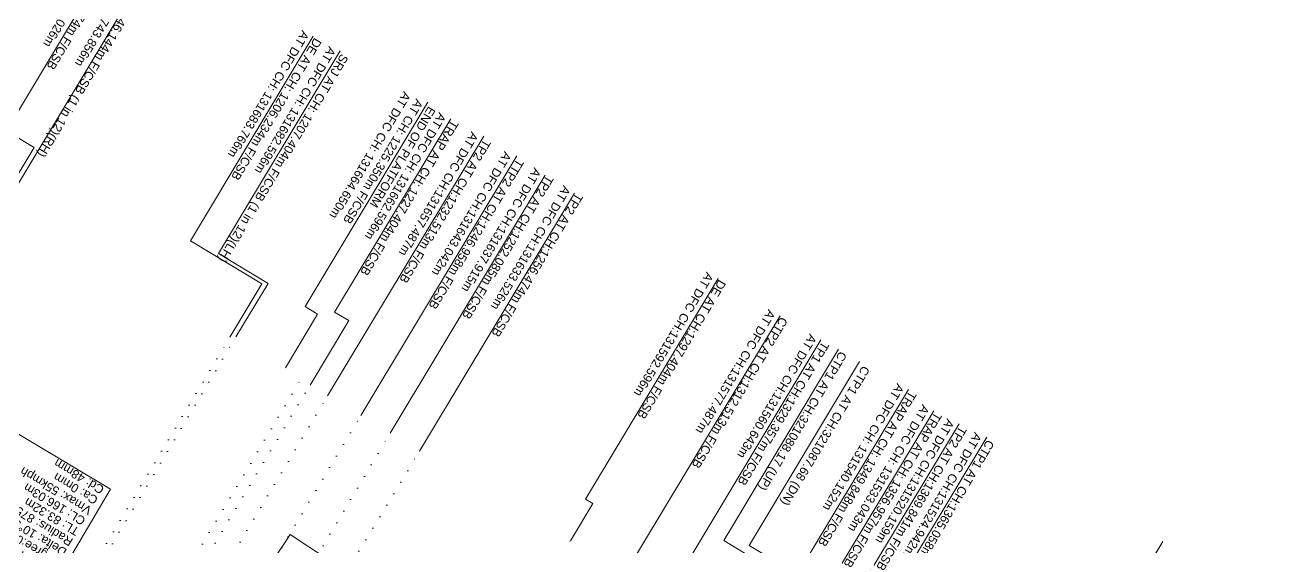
# Model space of a CAD drawing. Header units: metres. Extents: x 560405 to 1249476, y 3385111 to 6787087.
# Drawn here: x 627422.8 to 627714.6, y 3391962.5 to 3392082.8 of the extents above; entities that cross this region are included whole.
import ezdxf

# ---------------------------------------------------------------- set-up
doc = ezdxf.new("R2010")
doc.units = ezdxf.units.M
doc.header["$MEASUREMENT"] = 0
doc.linetypes.add('ACAD_ISO07W100', pattern=[3, 0, -3])
for name, color, linetype in [('Cut & Conn curves up', 192, 'Continuous'), ('cut conn grades dn', 192, 'Continuous'), ('OP-3 CH UP', 7, 'Continuous'), ('PROPOSED Building Station', 10, 'Continuous')]:
    doc.layers.add(name, color=color, linetype=linetype)
for name, color, linetype, lineweight in [('DOTED LINE', 7, 'ACAD_ISO07W100', 18), ('Horiz Curve', 7, 'Continuous', 0), ("NEW KHANNA CROSSING STN. SRJ's", 10, 'Continuous', 0), ("NEW MANDI GOBINDPUR CROSSING STN. SRJ's", 10, 'Continuous', 0), ('Proposed Curve_Details', 10, 'Continuous', 0), ('Proposed TPTC Chainages', 10, 'Continuous', 0)]:
    doc.layers.add(name, color=color, linetype=linetype, lineweight=lineweight)
doc.styles.add('ARIAL', font='arial.ttf')
doc.styles.add('Style-Arial', font='arial.ttf')

msp = doc.modelspace()

# ---------------------------------------------------------------- linework, layer by layer
at = {"layer": 'Cut & Conn curves up', "color": 1, "lineweight": 0, "flags": 128}
for points in [[(627528.6401, 3392057.2234), (627492.589, 3391997.3334)], [(627606.4237, 3392010.2026), (627570.6627, 3391950.6374)]]:
    msp.add_lwpolyline(points, dxfattribs=at)
at = {"layer": 'Cut & Conn curves up', "color": 190, "lineweight": 13}
msp.add_lwpolyline([(627509.0805, 3391948.7253), (627483.9293, 3391965.2877), (627467.0802, 3391939.7013), (627492.2314, 3391923.1388)], close=True, dxfattribs=at)
at = {"layer": 'cut conn grades dn', "color": 1, "linetype": 'Continuous', "lineweight": 0, "flags": 128}
for points in [[(627515.7564, 3392065.0101), (627487.3913, 3392017.8885), (627490.2979, 3392016.1506), (627482.8943, 3392003.7684)], [(627542.8165, 3392048.1824), (627507.0545, 3391988.6811)], [(627626.6554, 3391998.7529), (627597.3412, 3391950.0546)], [(627632.5072, 3391993.8761), (627596.998, 3391934.8863)]]:
    msp.add_lwpolyline(points, dxfattribs=at)
at = {"layer": 'cut conn grades dn', "color": 5, "linetype": 'Continuous', "lineweight": 0, "flags": 128}
msp.add_lwpolyline([(627549.6023, 3392044.0676), (627513.8404, 3391984.5663)], dxfattribs=at)
at = {"layer": 'cut conn grades dn', "color": 190, "linetype": 'Continuous', "lineweight": 0, "flags": 128}
for points in [[(627610.505, 3392008.0847), (627584.0133, 3391963.899), (627593.5307, 3391958.1866), (627584.1811, 3391942.55)], [(627615.352, 3392005.2195), (627589.9146, 3391962.7922), (627595.049, 3391959.7126), (627584.6274, 3391942.2831)], [(627660.1132, 3391897.1374), (627668.4871, 3391911.1422), (627657.7455, 3391917.5649), (627685.3574, 3391963.7442)]]:
    msp.add_lwpolyline(points, dxfattribs=at)
at = {"layer": 'DOTED LINE', "color": 1, "linetype": 'ACAD_ISO07W100', "lineweight": 18}
for p, q in [((627400.2051, 3391894.0611), (627470.024, 3392010.829)), ((627403.144, 3391896.669), (627471.0617, 3392010.2572)), ((627408.0252, 3391869.9762), (627486.3917, 3392001.0395)), ((627424.6711, 3391883.7448), (627492.5888, 3391997.3331)), ((627405.5734, 3391834.4274), (627500.2423, 3391992.7555)), ((627429.49, 3391858.9591), (627507.0545, 3391988.6811))]:
    msp.add_line(p, q, dxfattribs=at)
at = {"layer": 'DOTED LINE', "color": 5, "linetype": 'ACAD_ISO07W100', "lineweight": 18}
for p, q in [((627417.0663, 3391881.0267), (627489.5211, 3392001.3925)), ((627441.9735, 3391866.0236), (627513.8656, 3391984.6078)), ((627476.5452, 3391844.1055), (627548.6379, 3391963.8697))]:
    msp.add_line(p, q, dxfattribs=at)
at = {"layer": 'Horiz Curve', "color": 190, "lineweight": 40}
for centre in [(626387.4561, 3390507.7554), (626384.2907, 3390503.4747)]:
    msp.add_arc(centre, 1750, 49.55631, 57.4795878, dxfattribs=at)
at = {"layer": 'OP-3 CH UP', "color": 40, "lineweight": 9, "true_color": 0xf8d731}
for radius in [8763.3902, 8182.5236, 7294.1209]:
    msp.add_circle((624059.7714, 3393874.4188), radius, dxfattribs=at)
at = {"layer": 'PROPOSED Building Station', "color": 5, "lineweight": 9}
msp.add_lwpolyline([(627582.7653, 3392024.374), (627552.1305, 3391973.4818), (627553.8169, 3391972.4735), (627548.6655, 3391963.8531)], dxfattribs=at)
at = {"layer": 'Proposed Curve_Details', "color": 5}
msp.add_lwpolyline([(627429.067, 3391953.089), (627400.8091, 3391969.9852), (627414.2412, 3391992.6404), (627442.499, 3391975.7442)], close=True, dxfattribs=at)
at = {"layer": 'Proposed TPTC Chainages', "color": 1, "lineweight": 0, "flags": 128}
for points in [[(627446.796, 3392105.6058), (627418.486, 3392058.4512), (627424.9018, 3392054.5892), (627417.478, 3392042.2565)], [(627454.2117, 3392101.09), (627418.4114, 3392041.6165)], [(627489.2431, 3392080.2254), (627460.933, 3392033.0709), (627477.4513, 3392023.1676), (627470.024, 3392010.829)], [(627495.4672, 3392076.902), (627467.4191, 3392030.1202), (627478.876, 3392023.2432), (627471.4487, 3392010.9046)], [(627536.269, 3392052.6821), (627500.2423, 3391992.7555)], [(627597.0299, 3392015.7766), (627561.219, 3391956.2856)], [(627638.3559, 3391990.8616), (627607.6175, 3391939.7973)], [(627644.7153, 3391987.7306), (627613.6501, 3391936.1235), (627611.0515, 3391937.6889), (627606.0879, 3391929.4497)]]:
    msp.add_lwpolyline(points, dxfattribs=at)
at = {"layer": 'Proposed TPTC Chainages', "color": 5, "lineweight": 0, "flags": 128}
msp.add_lwpolyline([(627521.0017, 3392061.1896), (627494.218, 3392016.5878), (627497.5104, 3392014.6647), (627488.5416, 3391999.7654)], dxfattribs=at)

# ---------------------------------------------------------------- texts
at = {"layer": 'Cut & Conn curves up', "color": 1, "lineweight": 0, "char_height": 2, "attachment_point": 4, "rotation": 239, "line_spacing_factor": 0.6, "style": 'ARIAL'}
for s, insert in [('\\pxsm1;TP2 AT CH:1232.513m F/CSB\\PAT DFC CH:131657.487m', (627528.0605, 3392057.0154)), ('\\pxsm1;TP2 AT CH:1252.085m F/CSB\\PAT DFC CH:131637.915m', (627542.5549, 3392048.7106)), ('\\pxsm1;TP1 AT CH:1329.357m F/CSB\\PAT DFC CH:131560.643m', (627606.1587, 3392010.361))]:
    msp.add_mtext(s, dxfattribs=dict(at, insert=insert))
at = {"layer": 'Cut & Conn curves up', "color": 5, "lineweight": 0, "insert": (627549.3408, 3392044.5958), "char_height": 2, "attachment_point": 4, "rotation": 239, "line_spacing_factor": 0.6, "style": 'ARIAL'}
msp.add_mtext('\\pxsm1;TP2 AT CH:1256.474m F/CSB\\PAT DFC CH:131633.526m', dxfattribs=at)
at = {"layer": 'cut conn grades dn', "color": 190, "linetype": 'Continuous', "lineweight": 0, "char_height": 2, "attachment_point": 4, "rotation": 239, "line_spacing_factor": 0.6, "style": 'ARIAL'}
for s, insert in [('CTP1 AT CH:{\\fArial|b0|i0|c0|p39;321088.17} (UP) ', (627611.4408, 3392007.398)), ('CTP1 AT CH:{\\fArial|b0|i0|c0|p39;321087.68 }(DN) ', (627616.7266, 3392004.0529))]:
    msp.add_mtext(s, dxfattribs=dict(at, insert=insert))
at = {"layer": "NEW KHANNA CROSSING STN. SRJ's", "color": 1, "linetype": 'Continuous', "lineweight": 13, "insert": (627513.8844, 3392065.439), "char_height": 2, "width": 41.72691, "attachment_point": 4, "rotation": 239.020762, "line_spacing_factor": 0.648, "style": 'ARIAL'}
msp.add_mtext('\\pxsm1;END OF PLATFORM \\PAT CH: 1225.350m F/CSB\\PAT DFC CH: 131664.650m ', dxfattribs=at)
at = {"layer": "NEW MANDI GOBINDPUR CROSSING STN. SRJ's", "linetype": 'Continuous', "lineweight": 13, "char_height": 2, "attachment_point": 4, "rotation": 239.020766, "line_spacing_factor": 0.648, "style": 'ARIAL'}
for s, insert, width in [('\\pxsm1;DE AT CH: 1144.974m F/CSB\\PAT DFC CH: 131745.026m ', (627446.4007, 3392105.8431), 60.418778), ('\\pxsm1;SRJ AT CH: 1146.144m F/CSB (1 in 12)(RH)\\PAT DFC CH: 131743.856m ', (627453.6784, 3392101.3571), 62.398806), ('\\pxsm1;DE AT CH: 1206.234m F/CSB\\PAT DFC CH: 131683.766m ', (627489.0134, 3392080.3633), 46.810471), ('\\pxsm1;SRJ AT CH: 1207.404m F/CSB (1 in 12)(LH)\\PAT DFC CH: 131682.596m ', (627495.1846, 3392076.6729), 62.398806)]:
    msp.add_mtext(s, dxfattribs=dict(at, insert=insert, width=width))
at = {"layer": "NEW MANDI GOBINDPUR CROSSING STN. SRJ's", "color": 5, "linetype": 'Continuous', "lineweight": 13, "insert": (627520.6226, 3392061.4385), "char_height": 2, "width": 46.810471, "attachment_point": 4, "rotation": 239.020766, "line_spacing_factor": 0.648, "style": 'ARIAL'}
msp.add_mtext('\\pxsm1;TRAP AT CH: 1227.404m F/CSB\\PAT DFC CH: 131662.596m ', dxfattribs=at)
at = {"layer": "NEW MANDI GOBINDPUR CROSSING STN. SRJ's", "color": 1, "linetype": 'Continuous', "lineweight": 13, "char_height": 2, "width": 51.058005, "attachment_point": 4, "rotation": 239.020766, "line_spacing_factor": 0.648, "style": 'ARIAL'}
for s, insert in [('\\pxsm1;TRAP AT CH: 1349.848m F/CSB \\PAT DFC CH: 131540.152m ', (627626.32, 3391998.9506)), ('\\pxsm1;TRAP AT CH: 1356.957m F/CSB \\PAT DFC CH: 131533.043m ', (627632.1718, 3391994.0738))]:
    msp.add_mtext(s, dxfattribs=dict(at, insert=insert))
at = {"layer": 'Proposed Curve_Details', "color": 5, "lineweight": 0, "insert": (627441.266, 3391976.2533), "char_height": 2, "attachment_point": 7, "rotation": 149, "line_spacing_factor": 0.84, "style": 'Style-Arial'}
msp.add_mtext('Curve No: 135AA (LH)\\PDegree:0.5%%D\\PDelta: 10%%D52\'19"\\PRadius: 875.0m\\PTL: 83.32m\\PCL: 166.03m\\PVmax: 55kmph\\PCa: 0mm\\PCd: 48mm', dxfattribs=at)
at = {"layer": 'Proposed TPTC Chainages', "color": 1, "lineweight": 0, "char_height": 2, "attachment_point": 4, "line_spacing_factor": 0.6, "style": 'ARIAL'}
for s, insert, rotation in [('\\pxsm1;TTP2 AT CH:1246.958m F/CSB\\PAT DFC CH:131643.042m', (627535.6894, 3392052.4741), 239), ('\\pxsm1;CTP2 AT CH:1312.513m F/CSB\\PAT DFC CH:131577.487m', (627596.5981, 3392016.0348), 239), ('\\pxsm1;TP2 AT CH:1369.841m F/CSB\\PAT DFC CH:131520.159m', (627637.8926, 3391990.8242), 239.40627), ('\\pxsm1;CTP1 AT CH:1365.058m F/CSB\\PAT DFC CH:131524.942m', (627644.252, 3391987.6932), 239.40627)]:
    msp.add_mtext(s, dxfattribs=dict(at, insert=insert, rotation=rotation))
at = {"layer": 'Proposed TPTC Chainages', "color": 5, "lineweight": 0, "insert": (627582.3335, 3392024.6322), "char_height": 2, "attachment_point": 4, "rotation": 239, "line_spacing_factor": 0.6, "style": 'ARIAL'}
msp.add_mtext('\\pxsm1;DE AT CH:1297.404m F/CSB\\PAT DFC CH:131592.596m', dxfattribs=at)

doc.saveas('drawing.dxf')
